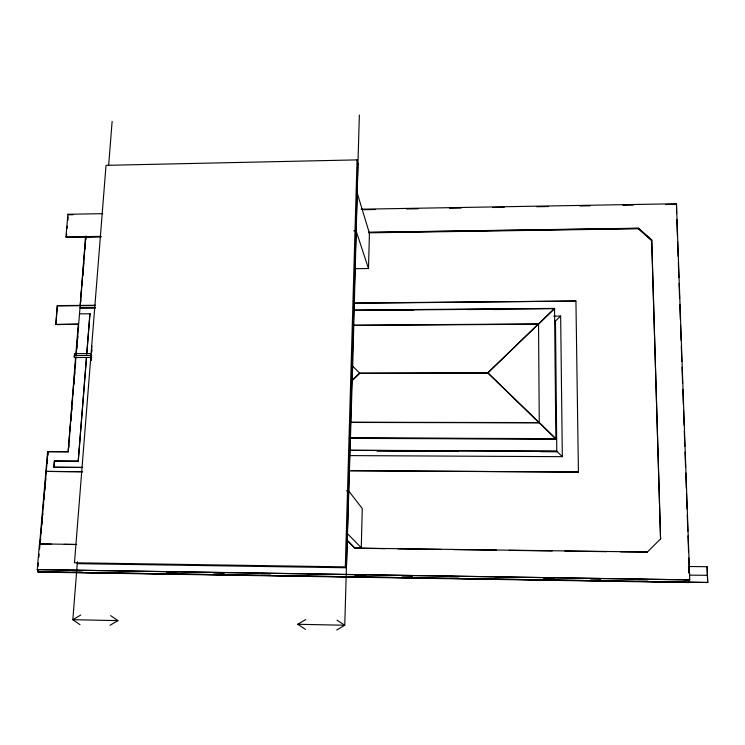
<?xml version="1.0" encoding="UTF-8"?>
<svg xmlns="http://www.w3.org/2000/svg" width="745" height="745" viewBox="0 0 745 745"><rect width="100%" height="100%" fill="white"/><g stroke="black" fill="none" stroke-linecap="round" stroke-linejoin="round"><path stroke-width="1.12" d="M357.972 163.136L352.906 358.578L346.406 567.746L77.247 563.658M347.151 540.572L354.415 547.659L361.269 547.752L362.284 508.528L348.604 490.853L346.285 490.834M354.629 268.694L368.505 268.526L369.427 233.287L357.125 192.713M359.351 114.981L344.758 625.241L336.703 630.019M349.396 438.377L555.872 439.094L554.559 308.393L487.77 373.068L359.751 373.375L352.199 380.602M90.713 360.543L91.16 354.909M91.43 351.547L91.877 345.941M91.132 360.571L91.3 358.438M91.803 352.04L91.97 349.908M77.406 561.749L72.833 619.7L79.994 624.664M108.658 165.399L112.132 121.361M86.541 357.563L78.225 461.229L86.42 357.46M86.699 354.005L89.94 313.682L86.82 354.099M75.981 356.743L68.149 451.861L75.552 357.796M75.832 354.322L78.318 324.187L55.679 324.345L57.309 305.608L95.481 305.273M100.631 236.547L85.517 236.77L80.181 305.701M76.158 354.573L85.908 236.1M68.624 448.481L68.875 444.979M69.481 438.051L69.63 435.704M70.151 429.93L70.393 426.429M70.915 420.655L71.157 417.153M71.678 411.38L71.92 407.878M72.302 403.231L72.591 399.758M73.112 393.984L73.355 390.482M73.867 384.709L74.118 381.198M74.63 375.433L74.882 371.923M75.394 366.158L75.645 362.647M76.828 348.762L77.07 345.252M77.592 339.487L77.834 335.976M78.355 330.212L78.598 326.701M80.637 302.386L80.795 300.03M81.307 294.266L81.559 290.746M82.071 284.99L82.323 281.47M82.835 275.715L83.086 272.195M83.505 267.595L83.84 262.92M84.269 258.319L84.511 254.799M84.986 249.007L85.275 245.524M85.787 239.769L86.038 236.249M82.695 467.478L53.854 467.236L54.385 461.025L78.104 461.164M53.985 467.301L54.385 461.025M361.12 209.205L676.469 203.758L689.768 579.899L37.25 569.59L39.466 543.887L76.726 544.437M101.292 236.873L66.417 237.404L65.942 236.901L67.888 214.271L102.801 213.666M39.643 543.943L47.605 451.572L67.823 451.675M38.088 566.396L38.386 562.922M38.88 557.13L39.14 554.112M39.578 549.028L47.959 451.759L68.149 451.861M66.417 237.404L66.715 234.014M67.199 228.361L67.395 226.098M67.879 220.446L68.177 217.056M40.379 542.146L40.64 538.654M41.18 532.889L41.338 530.552M41.878 524.787L42.13 521.295M42.67 515.521L42.828 513.193M43.368 507.42L43.629 503.937M44.067 499.318L44.328 495.825M44.868 490.061L45.119 486.569M45.566 481.959L45.818 478.467M46.358 472.703L46.516 470.365M47.159 463.437L47.317 461.099M47.857 455.335L48.015 452.997M78.318 324.187L56.015 324.624L57.309 305.608M349.247 438.135L555.919 438.852L487.752 372.807L359.63 373.115L352.068 380.35M689.339 578.921L689.097 582.543L38.936 572.123L37.762 571.769L37.995 569.525M38.218 569.59L37.986 571.862L707.75 582.497L707.089 566.712L688.38 566.507M554.485 309.054L554.559 308.393L353.819 310.032M555.37 321.607L555.463 320.825L556.785 451.694L540.544 451.619M74.882 354.955L74.09 356.054L74.36 357.553L91.821 357.488M354.369 302.992L575.932 301.045L354.76 303.29M555.9 438.945L539.287 422.592L350.131 422.219M556.785 451.694L556.888 451.172L349.386 450.231M638.437 228.212L651.726 240.002L651.568 240.533L638.297 228.752L638.437 228.212L368.477 232.31M348.911 470.784L578.483 472.069L348.781 470.607M676.609 213.629L676.469 203.758M90.806 353.558L74.519 353.633L74.425 357.553M620.548 551.849L647.386 552.026L354.834 548.106L385.165 548.693M651.726 240.002L660.564 538.886L651.679 240.179L638.39 228.389L368.775 232.477M647.219 552.213L660.75 538.691M538.533 323.898L487.752 372.807L539.259 422.825L538.533 323.898L353.745 325.155M555.435 321.039L560.65 316.066L562.326 456.666L349.377 455.595M707.089 566.712L707.648 582.581M305.441 629.367L297.758 624.282L305.795 619.533M80.739 615.044L72.833 619.7L117.924 620.613L110.679 615.64M109.99 625.288L117.924 620.613M74.453 355.542L91.793 355.505M73.019 214.718L68.363 214.793L67.888 214.271M363.607 209.708L375.229 209.513M406.612 208.972L418.234 208.768M449.617 208.227L461.239 208.032M492.631 207.492L504.253 207.287M536.8 206.728L548.422 206.523M579.806 205.983L590.264 205.806M622.811 205.248L633.269 205.071M665.816 204.502L676.283 204.326M353.726 230.764L356.045 230.726L368.505 268.526M65.942 236.901L100.845 236.37M368.626 232.831L638.297 228.752M57.644 305.897L94.671 305.571M95.248 307.778L79.976 307.909L95.369 307.881M353.94 310.339L554.522 308.709L538.514 324.205L353.875 325.453M376.02 310.293L413.112 310.032M467.581 309.548L504.672 309.287M402.011 310.293L413.652 310.19M493.963 309.548L504.43 309.454M90.052 313.785L79.613 313.869M553.675 316.122L560.65 316.066M350.262 422.443L539.259 422.825M350.28 437.93L555.956 438.637M349.479 450.371L556.86 451.321L562.326 456.666M376.896 450.725L458.147 451.097M540.563 451.498L556.813 451.554M376.97 450.874L425.693 451.097M54.506 461.09L78.225 461.229M53.854 467.236L82.565 467.413M82.323 471.65L45.901 471.408L82.648 471.827M51.619 544.222L39.466 543.887M64.321 544.39L75.99 544.548M397.914 548.869L440.817 549.438M453.575 549.614L496.477 550.192M509.235 550.359L552.138 550.937M564.887 551.104L606.635 551.663M689.879 575.14L707.424 575.308M37.25 569.59L689.768 579.899M72.116 570.447L82.574 570.614M119.768 571.201L129.071 571.35M166.265 571.937L176.723 572.104M213.917 572.691L224.385 572.858M261.57 573.445L270.873 573.594M308.067 574.181L317.361 574.33M354.555 574.917L365.022 575.084M402.216 575.671L412.674 575.838M449.868 576.425L459.171 576.574M496.356 577.161L505.659 577.31M544.018 577.915L554.476 578.083M590.506 578.651L600.973 578.818M638.167 579.405L647.461 579.554M684.655 580.141L689.302 580.215L685.54 580.355M72.833 570.642L82.127 570.791M119.33 571.378L129.798 571.545M167.001 572.132L176.304 572.281M213.508 572.868L223.975 573.035M261.178 573.631L270.472 573.771M307.685 574.367L318.143 574.525M355.346 575.121L365.814 575.289M401.853 575.857L412.32 576.025M449.524 576.611L458.827 576.76M496.03 577.347L506.488 577.515M543.692 578.101L554.159 578.269M590.198 578.837L600.666 579.005M637.869 579.591L648.327 579.759M37.762 571.769L707.75 582.497M297.758 624.282L344.758 625.241L336.991 620.157M74.547 353.633L74.882 354.313M47.605 451.572L48.108 451.842M352.227 365.721L359.63 373.115M347.384 533.569L361.269 547.752M347.71 540.628L355.011 548.292M676.814 219.449L677.391 235.737M677.596 241.548L678.127 256.671M678.332 262.491L678.872 277.606M679.077 283.426L679.608 298.549M679.812 304.36L680.343 319.484M680.548 325.304L681.088 340.428M681.293 346.239L681.824 361.362M682.029 367.183L682.606 383.461M682.811 389.281L683.342 404.405M683.556 410.216L684.087 425.339M684.292 431.159L684.823 446.283M685.028 452.094L685.568 467.217M685.773 473.038L686.303 488.152M686.508 493.972L687.048 509.096M687.253 514.907L687.821 531.194M687.989 535.851L688.566 552.129M688.771 557.949L689.302 573.073M575.932 301.045L578.427 472.256M357.051 159.886L345.326 566.88L74.481 562.782L106.032 165.343L357.051 159.886M688.874 566.517L689.088 572.989L688.874 566.517"/></g></svg>
